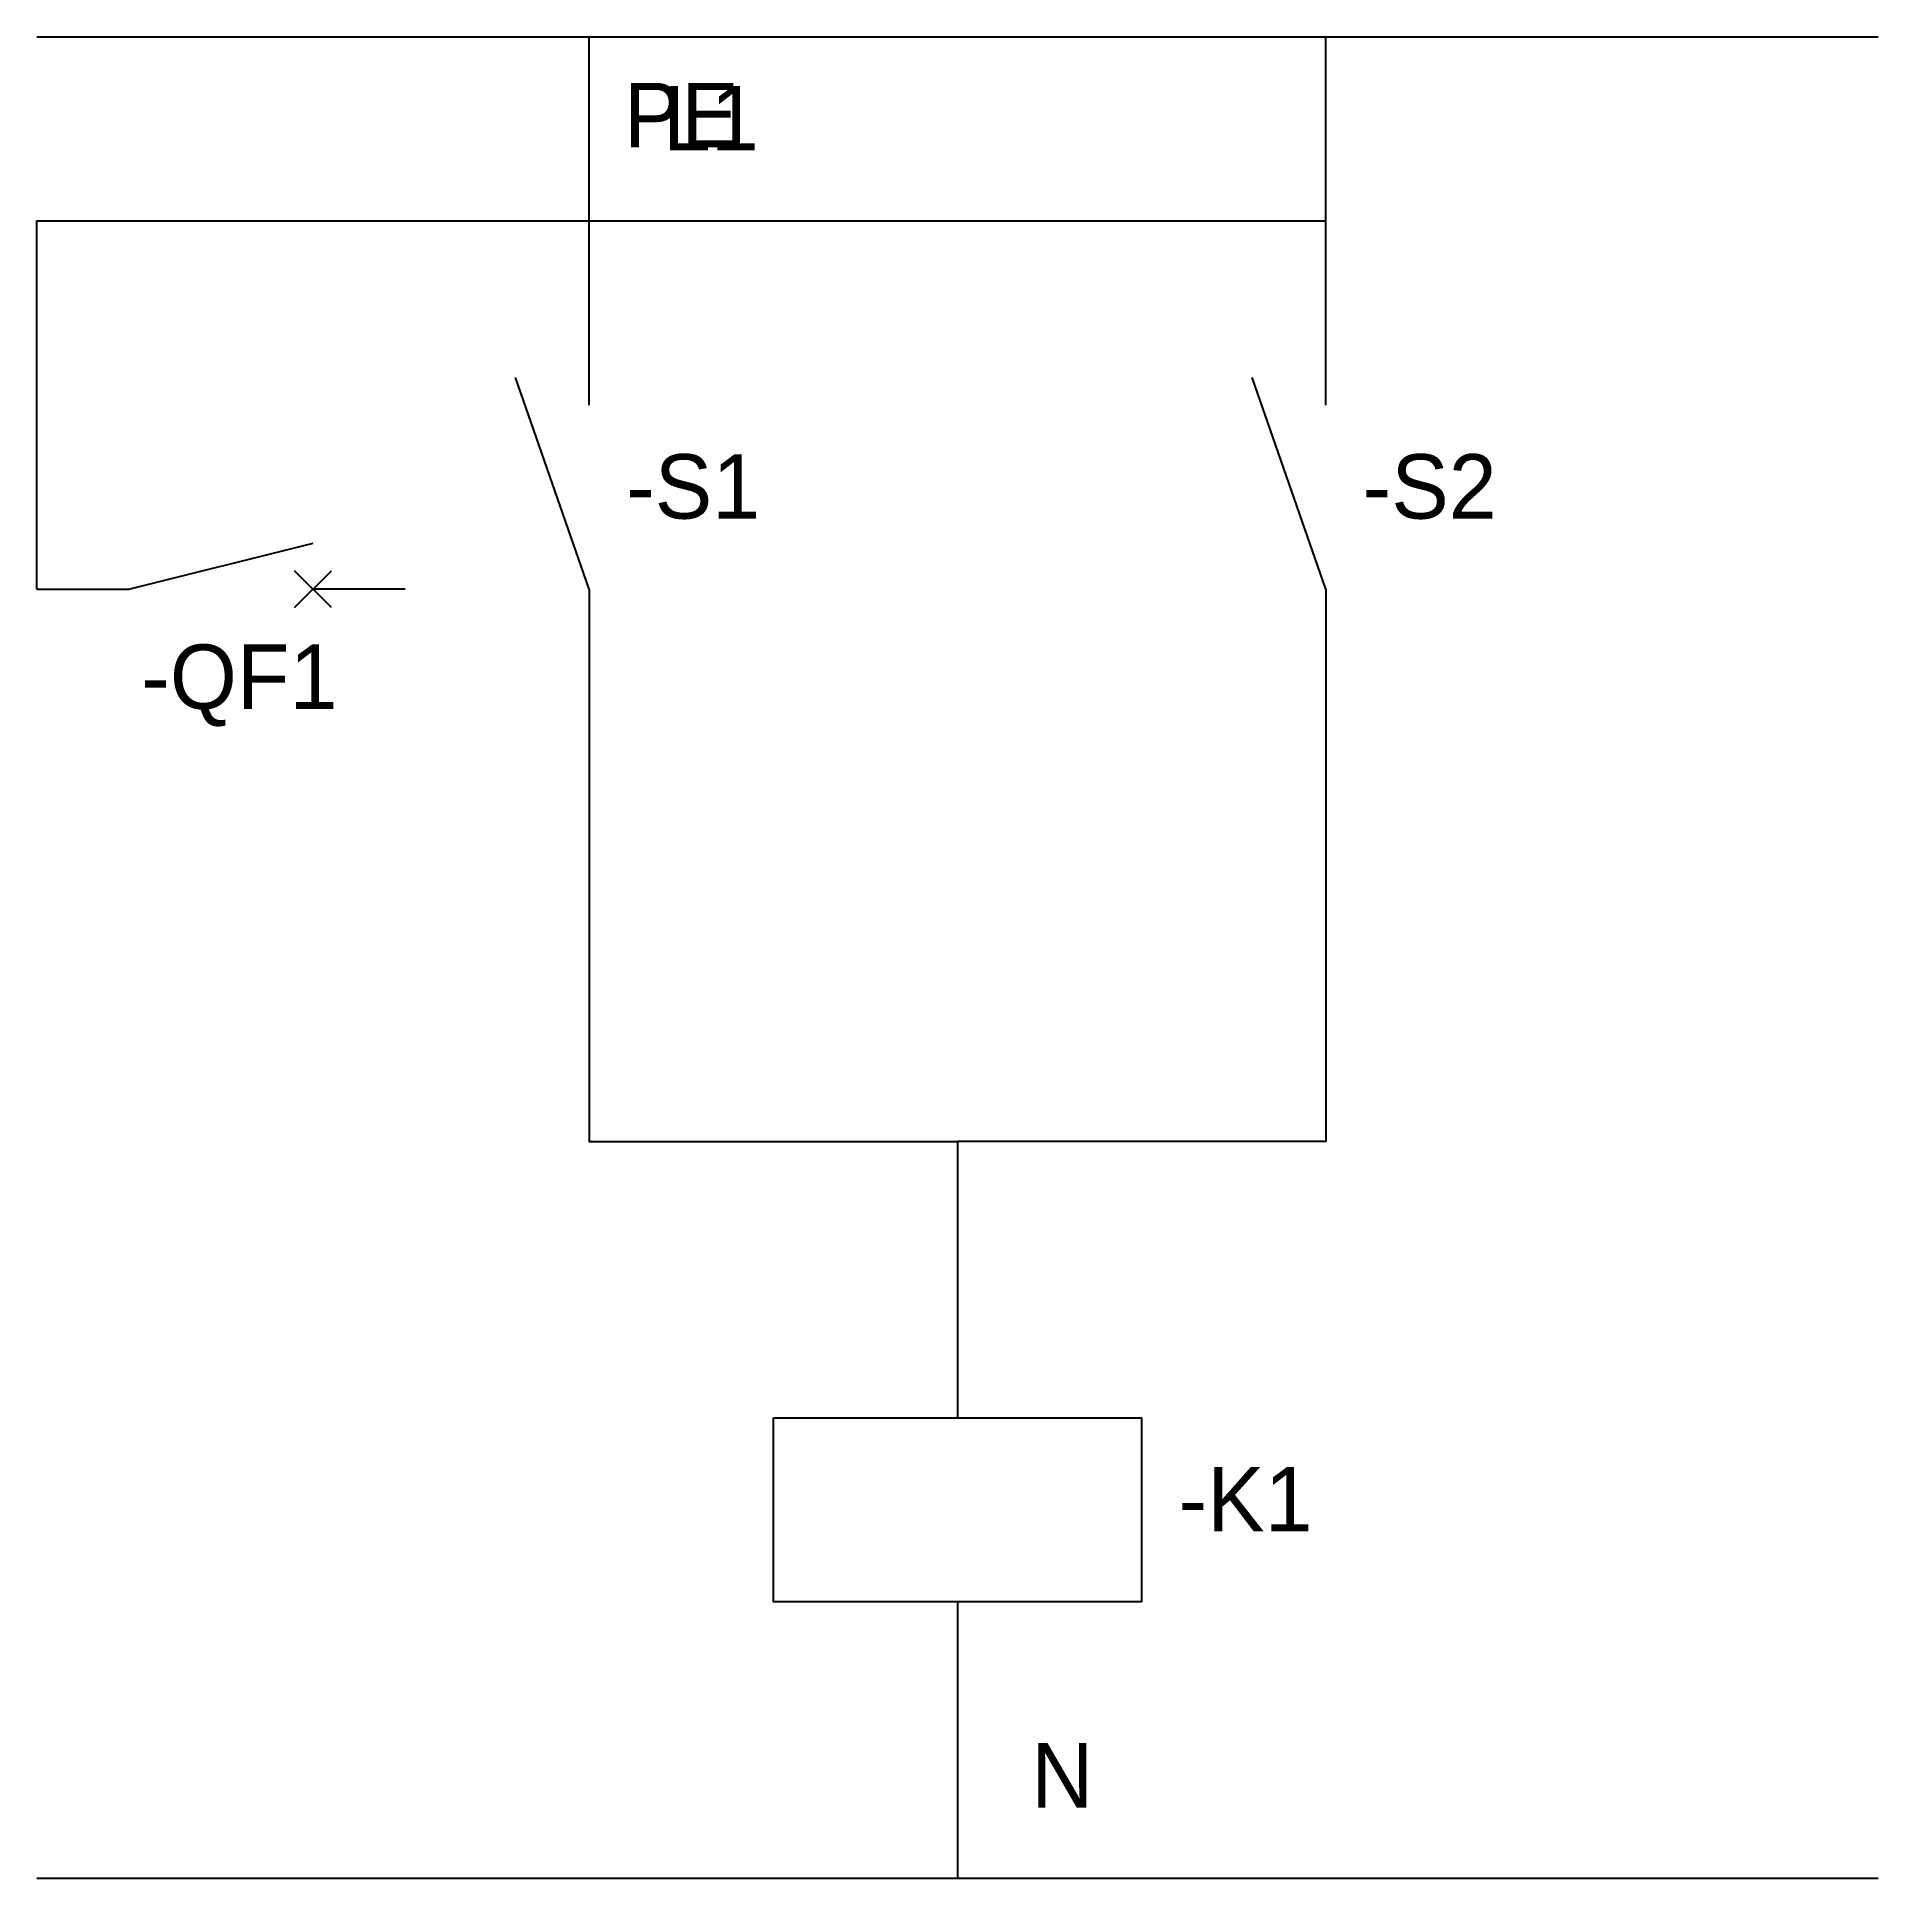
# Model space of a CAD drawing. Extents: x 0 to 200, y -200 to 0.
import ezdxf
from ezdxf.enums import TextEntityAlignment as Align

# ---------------------------------------------------------------- set-up
doc = ezdxf.new("R2010")
doc.units = 0
for name, color, linetype in [('ELEMENTS', 7, 'CONTINUOUS'), ('LABELS', 8, 'CONTINUOUS'), ('WIRES', 7, 'CONTINUOUS')]:
    doc.layers.add(name, color=color, linetype=linetype)

msp = doc.modelspace()

# ---------------------------------------------------------------- linework, layer by layer
at = {"layer": 'ELEMENTS'}
for p, q in [((60, -40), (60, -20)), ((140, -40), (140, -20)), ((60, -60), (52, -37)), ((140, -60), (132, -37)), ((28, -62), (32, -58)), ((32, -62), (28, -58)), ((40, -60), (30, -60)), ((60, -60), (60, -80)), ((140, -60), (140, -80)), ((100, -140), (100, -150)), ((100, -170), (100, -180))]:
    msp.add_line(p, q, dxfattribs=at)
msp.add_lwpolyline([(0, -60), (10, -60), (30, -55)], dxfattribs=at)
msp.add_lwpolyline([(80, -150), (120, -150), (120, -170), (80, -170)], close=True, dxfattribs=at)
at = {"layer": 'WIRES'}
for points in [[(0, 0), (200, 0)], [(140, -20), (140, 0)], [(0, -60), (0, -20), (60, -20)], [(60, -80), (60, -120), (100, -120)], [(140, -80), (140, -120), (100, -120)], [(100, -120), (100, -140)], [(0, -200), (200, -200)]]:
    msp.add_lwpolyline(points, dxfattribs=at)
at = {"layer": 'WIRES', "color": 34}
msp.add_lwpolyline([(60, -20), (60, 0)], dxfattribs=at)
at = {"layer": 'WIRES', "color": 3}
msp.add_lwpolyline([(0, -60), (0, -20), (140, -20)], dxfattribs=at)
at = {"layer": 'WIRES', "color": 5}
msp.add_lwpolyline([(100, -180), (100, -200)], dxfattribs=at)

# ---------------------------------------------------------------- texts
at = {"layer": 'LABELS', "color": 3}
msp.add_text('PE', height=7, dxfattribs=at).set_placement((70, -12), align=Align.CENTER)
at = {"layer": 'LABELS', "color": 34}
msp.add_text('L1', height=7, dxfattribs=at).set_placement((68, -12.333333))
at = {"layer": 'LABELS'}
for s, p in [('-S1', (64, -52.333333)), ('-S2', (144, -52.333333)), ('-K1', (124, -162.333333))]:
    msp.add_text(s, height=7, dxfattribs=at).set_placement(p)
msp.add_text('-QF1', height=7, dxfattribs=at).set_placement((22, -73), align=Align.CENTER)
at = {"layer": 'LABELS', "color": 5}
msp.add_text('N', height=7, dxfattribs=at).set_placement((108, -192.333333))

doc.saveas('drawing.dxf')
